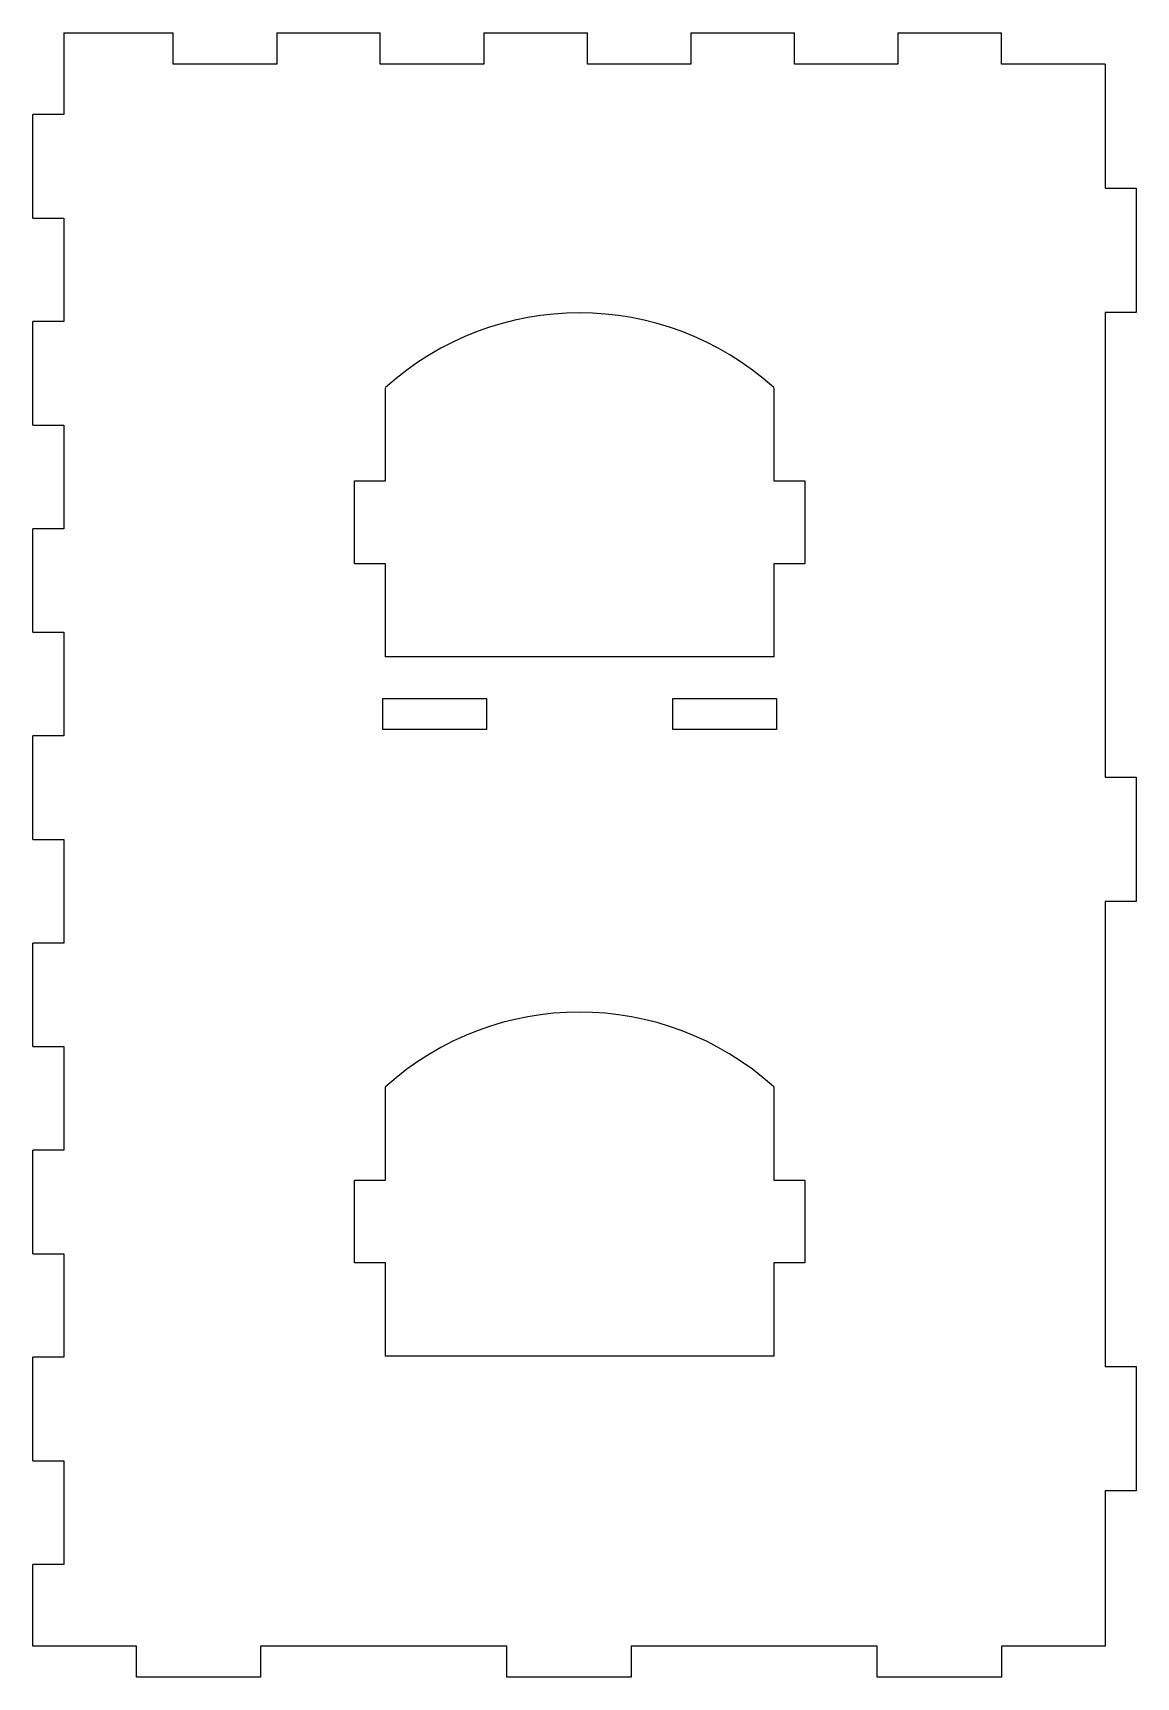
# Model space of a CAD drawing. Header units: millimetres. Extents: x 3577 to 3683, y 474 to 632.
import ezdxf

# ---------------------------------------------------------------- set-up
doc = ezdxf.new("R2010")
doc.units = ezdxf.units.MM

msp = doc.modelspace()

# ---------------------------------------------------------------- linework, layer by layer
at = {"color": 0}
for p, q in [((3579.57, 632.31, -164.74), (3590.13, 632.31, -164.74)), ((3579.57, 632.31, -164.74), (3579.57, 624.44, -164.74)), ((3590.13, 629.31, -164.74), (3590.13, 632.31, -164.74)), ((3600.13, 632.31, -164.74), (3610.13, 632.31, -164.74)), ((3600.13, 632.31, -164.74), (3600.13, 629.31, -164.74)), ((3610.13, 629.31, -164.74), (3610.13, 632.31, -164.74)), ((3620.13, 632.31, -164.74), (3630.13, 632.31, -164.74)), ((3620.13, 632.31, -164.74), (3620.13, 629.31, -164.74)), ((3630.13, 629.31, -164.74), (3630.13, 632.31, -164.74)), ((3640.13, 632.31, -164.74), (3650.13, 632.31, -164.74)), ((3640.13, 632.31, -164.74), (3640.13, 629.31, -164.74)), ((3650.13, 629.31, -164.74), (3650.13, 632.31, -164.74)), ((3660.13, 632.31, -164.74), (3670.13, 632.31, -164.74)), ((3660.13, 632.31, -164.74), (3660.13, 629.31, -164.74)), ((3670.13, 629.31, -164.74), (3670.13, 632.31, -164.74)), ((3600.13, 629.31, -164.74), (3590.13, 629.31, -164.74)), ((3620.13, 629.31, -164.74), (3610.13, 629.31, -164.74)), ((3640.13, 629.31, -164.74), (3630.13, 629.31, -164.74)), ((3660.13, 629.31, -164.74), (3650.13, 629.31, -164.74)), ((3680.13, 629.31, -164.74), (3670.13, 629.31, -164.74)), ((3680.13, 629.31, -164.74), (3680.13, 617.31, -164.74)), ((3579.57, 624.44, -164.74), (3576.57, 624.44, -164.74)), ((3576.57, 614.44, -164.74), (3576.57, 624.44, -164.74)), ((3680.13, 617.31, -164.74), (3683.13, 617.31, -164.74)), ((3683.13, 617.31, -164.74), (3683.13, 605.31, -164.74)), ((3576.57, 614.44, -164.74), (3579.57, 614.44, -164.74)), ((3579.57, 614.44, -164.74), (3579.57, 604.44, -164.74)), ((3680.13, 605.31, -164.74), (3680.13, 560.44, -164.74)), ((3683.13, 605.31, -164.74), (3680.13, 605.31, -164.74)), ((3579.57, 604.44, -164.74), (3576.57, 604.44, -164.74)), ((3576.57, 594.44, -164.74), (3576.57, 604.44, -164.74)), ((3610.63, 589.06, -164.74), (3610.63, 598.06, -164.74)), ((3648.13, 598.06, -164.74), (3648.13, 589.06, -164.74)), ((3576.57, 594.44, -164.74), (3579.57, 594.44, -164.74)), ((3579.57, 594.44, -164.74), (3579.57, 584.44, -164.74)), ((3607.63, 581.06, -164.74), (3607.63, 589.06, -164.74)), ((3607.63, 589.06, -164.74), (3610.63, 589.06, -164.74)), ((3648.13, 589.06, -164.74), (3651.13, 589.06, -164.74)), ((3651.13, 589.06, -164.74), (3651.13, 581.06, -164.74)), ((3579.57, 584.44, -164.74), (3576.57, 584.44, -164.74)), ((3576.57, 574.44, -164.74), (3576.57, 584.44, -164.74)), ((3610.63, 581.06, -164.74), (3607.63, 581.06, -164.74)), ((3610.63, 572.06, -164.74), (3610.63, 581.06, -164.74)), ((3651.13, 581.06, -164.74), (3648.13, 581.06, -164.74)), ((3648.13, 581.06, -164.74), (3648.13, 572.06, -164.74)), ((3576.57, 574.44, -164.74), (3579.57, 574.44, -164.74)), ((3579.57, 574.44, -164.74), (3579.57, 564.44, -164.74)), ((3648.13, 572.06, -164.74), (3610.63, 572.06, -164.74)), ((3610.38, 568.06, -164.74), (3620.38, 568.06, -164.74)), ((3610.38, 565.06, -164.74), (3610.38, 568.06, -164.74)), ((3620.38, 568.06, -164.74), (3620.38, 565.06, -164.74)), ((3638.38, 568.06, -164.74), (3648.38, 568.06, -164.74)), ((3638.38, 565.06, -164.74), (3638.38, 568.06, -164.74)), ((3648.38, 568.06, -164.74), (3648.38, 565.06, -164.74)), ((3579.57, 564.44, -164.74), (3576.57, 564.44, -164.74)), ((3576.57, 554.44, -164.74), (3576.57, 564.44, -164.74)), ((3620.38, 565.06, -164.74), (3610.38, 565.06, -164.74)), ((3648.38, 565.06, -164.74), (3638.38, 565.06, -164.74)), ((3680.13, 560.44, -164.74), (3683.13, 560.44, -164.74)), ((3683.13, 560.44, -164.74), (3683.13, 548.44, -164.74)), ((3576.57, 554.44, -164.74), (3579.57, 554.44, -164.74)), ((3579.57, 554.44, -164.74), (3579.57, 544.44, -164.74)), ((3680.13, 548.44, -164.74), (3680.13, 503.56, -164.74)), ((3683.13, 548.44, -164.74), (3680.13, 548.44, -164.74)), ((3579.57, 544.44, -164.74), (3576.57, 544.44, -164.74)), ((3576.57, 534.44, -164.74), (3576.57, 544.44, -164.74)), ((3576.57, 534.44, -164.74), (3579.57, 534.44, -164.74)), ((3579.57, 534.44, -164.74), (3579.57, 524.44, -164.74)), ((3610.63, 521.56, -164.74), (3610.63, 530.56, -164.74)), ((3648.13, 530.56, -164.74), (3648.13, 521.56, -164.74)), ((3579.57, 524.44, -164.74), (3576.57, 524.44, -164.74)), ((3576.57, 514.44, -164.74), (3576.57, 524.44, -164.74)), ((3607.63, 513.56, -164.74), (3607.63, 521.56, -164.74)), ((3607.63, 521.56, -164.74), (3610.63, 521.56, -164.74)), ((3648.13, 521.56, -164.74), (3651.13, 521.56, -164.74)), ((3651.13, 521.56, -164.74), (3651.13, 513.56, -164.74)), ((3576.57, 514.44, -164.74), (3579.57, 514.44, -164.74)), ((3579.57, 514.44, -164.74), (3579.57, 504.44, -164.74)), ((3610.63, 513.56, -164.74), (3607.63, 513.56, -164.74)), ((3610.63, 504.56, -164.74), (3610.63, 513.56, -164.74)), ((3651.13, 513.56, -164.74), (3648.13, 513.56, -164.74)), ((3648.13, 513.56, -164.74), (3648.13, 504.56, -164.74)), ((3579.57, 504.44, -164.74), (3576.57, 504.44, -164.74)), ((3576.57, 494.44, -164.74), (3576.57, 504.44, -164.74)), ((3648.13, 504.56, -164.74), (3610.63, 504.56, -164.74)), ((3680.13, 503.56, -164.74), (3683.13, 503.56, -164.74)), ((3683.13, 503.56, -164.74), (3683.13, 491.56, -164.74)), ((3576.57, 494.44, -164.74), (3579.57, 494.44, -164.74)), ((3579.57, 494.44, -164.74), (3579.57, 484.44, -164.74)), ((3680.13, 491.56, -164.74), (3680.13, 476.56, -164.74)), ((3683.13, 491.56, -164.74), (3680.13, 491.56, -164.74)), ((3579.57, 484.44, -164.74), (3576.57, 484.44, -164.74)), ((3576.57, 476.56, -164.74), (3576.57, 484.44, -164.74)), ((3586.57, 476.56, -164.74), (3576.57, 476.56, -164.74)), ((3586.57, 473.56, -164.74), (3586.57, 476.56, -164.74)), ((3598.57, 476.56, -164.74), (3598.57, 473.56, -164.74)), ((3622.35, 476.56, -164.74), (3598.57, 476.56, -164.74)), ((3622.35, 473.56, -164.74), (3622.35, 476.56, -164.74)), ((3634.35, 476.56, -164.74), (3634.35, 473.56, -164.74)), ((3658.13, 476.56, -164.74), (3634.35, 476.56, -164.74)), ((3658.13, 473.56, -164.74), (3658.13, 476.56, -164.74)), ((3670.13, 476.56, -164.74), (3670.13, 473.56, -164.74)), ((3680.13, 476.56, -164.74), (3670.13, 476.56, -164.74)), ((3598.57, 473.56, -164.74), (3586.57, 473.56, -164.74)), ((3634.35, 473.56, -164.74), (3622.35, 473.56, -164.74)), ((3670.13, 473.56, -164.74), (3658.13, 473.56, -164.74))]:
    msp.add_line(p, q, dxfattribs=at)
for centre in [(3629.38, 577.27, -164.74), (3629.38, 509.77, -164.74)]:
    msp.add_arc(centre, 28, 47.9605, 132.0395, dxfattribs=at)

doc.saveas('drawing.dxf')
